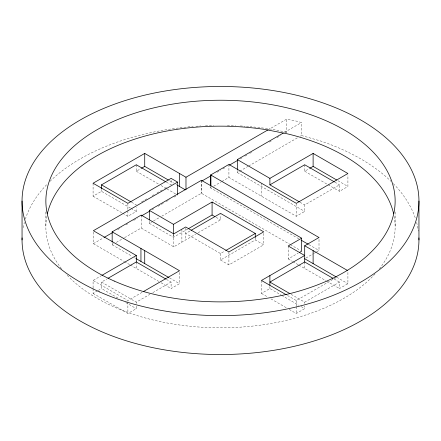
<?xml version="1.0" encoding="UTF-8"?>
<svg xmlns="http://www.w3.org/2000/svg" width="441" height="441" viewBox="0 0 441 441"><rect width="100%" height="100%" fill="white"/><g stroke="black" fill="none" stroke-linecap="round" stroke-linejoin="round"><path stroke-width="0.33" stroke-dasharray="2.21 1.65" d="M93.084 183.23L93.084 196.195L101.502 191.333L130.404 208.02M136.302 164.763L136.302 171.24L140.795 168.649M141.616 201.879L146.925 198.814M152.233 195.749L154.593 194.387M156.952 193.026L162.26 189.961M164.62 188.599L166.979 187.238M267.792 130.001L286.529 119.186L296.446 121.126L301.457 122.559L301.457 135.519L300.271 136.203M122.576 213.224L127.884 216.288L136.302 211.426L136.302 207.54M284.473 132.366L301.457 122.559M93.365 232.071L93.365 243.669L103.448 237.853M117.675 229.634L121.231 227.584M125.977 224.844L128.943 223.129M133.684 220.395L137.239 218.339M152.062 209.784L153.843 208.753M157.994 206.36L163.33 203.279M166.296 201.565L169.851 199.514M174.002 197.116L177.563 195.06M216.917 172.337L220.489 170.276M222.87 168.903L225.246 167.53M240.125 158.942L242.5 157.569M244.882 156.191L247.263 154.819M249.639 153.446L252.02 152.073M269.275 142.112L271.656 140.734M277.009 137.647L280.581 135.585M285.338 132.835L286.529 132.151L286.529 119.186M112.168 242.759L112.168 244.805L113.943 243.779M116.314 242.412L124.015 237.969M124.605 237.627L141.186 228.052L173.743 246.844L195.727 234.154M149.328 221.305L149.328 223.35L152.878 221.299M153.468 220.958L159.388 217.54M161.759 216.178L201.416 193.279L289.759 244.281M213.62 186.234L221.272 181.819M221.856 181.477L228.918 177.398L296.275 216.288L304.698 211.426L304.698 204.944L339.498 184.851L339.498 191.333L347.916 186.471L347.916 174.873M237.341 170.491L237.341 172.541L239.121 171.51M239.717 171.169L248.024 166.367M248.619 166.025L297.895 137.575M93.084 287.956L93.084 280.454L101.375 275.669M149.328 223.35L173.462 237.286L187.723 229.055M118.017 298.088L101.502 288.552L101.502 282.075L106.81 279.01M189.828 231.078L185.7 233.465L220.5 253.553L225.219 250.83M93.084 288.64L93.084 293.414L97.577 290.823M98.139 290.498L101.502 288.552M198.086 232.793L220.5 219.85L220.5 214.668M304.698 164.763L304.698 171.24L309.185 168.649M142.129 292.317L127.884 300.542L93.084 280.454M101.502 282.075L136.302 302.162L149.874 294.334M152.823 292.631L171.108 282.075L171.108 288.552L179.526 283.695L179.526 272.097M93.084 293.414L127.884 313.507L136.302 308.645L136.302 306.054M220.5 253.553L220.5 260.036L255.3 239.943L263.718 244.805L263.718 231.845M220.5 260.036L228.918 264.898L263.718 244.805M288.193 245.973L288.193 258.933L298.149 253.184M305.889 258.051L313.639 253.575M314.24 253.233L316.026 252.197M316.621 251.855L319.008 250.477L319.008 237.512M261.474 280.454L261.474 293.414L269.892 288.552L281.099 295.023M287.427 295.437L296.275 300.542L336.637 277.24M291.126 294.334L304.698 302.162L339.498 282.075L339.498 288.552L347.916 283.695L347.916 270.73M289.197 309.422L296.275 313.507L304.698 308.645L304.698 306.054M286.529 132.151L271.86 129.274A198.45 114.572 0 0 0 252.484 126.87M301.457 135.519L319.725 140.718A198.45 114.572 0 0 1 390.958 181.273M337.889 180.683L347.916 186.471M334.78 182.127L339.498 184.851M304.698 171.24L339.498 191.333M299.974 202.221L304.698 204.944M237.341 172.541L304.698 211.426M298.811 238.818L210.677 187.932L210.677 186.565M308.909 244.645L319.008 250.477M290.354 244.628L300.475 250.471M169.498 180.683L173.627 183.07M175.987 184.432L177.166 185.11M336.709 277.224L347.916 283.695M166.389 182.127L171.108 184.851L171.108 178.373M334.19 279.01L339.498 282.075M136.302 171.24L158.699 184.173M161.059 185.534L166.362 188.594M166.952 188.935L176.973 194.724M216.007 217.259L220.5 219.85M288.193 258.933L292.317 261.315M292.907 261.656L298.21 264.721M298.8 265.058L325.932 280.724M326.522 281.06L339.498 288.552M131.583 202.221L136.302 204.944M130.994 208.361L136.302 211.426M281.689 295.365L298.794 305.238M301.159 306.605L304.698 308.645M93.084 196.195L121.986 212.882M261.474 293.414L267.963 297.162M270.912 298.866L286.837 308.061M112.168 244.805L132.135 256.331M134.488 257.687L135.663 258.371M169.498 277.902L179.526 283.695M166.389 279.346L171.108 282.075M93.365 243.669L123.783 261.232M124.379 261.574L129.742 264.672M130.343 265.019L158.721 281.402M161.081 282.764L171.108 288.552M125.685 302.515L136.302 308.645M395.136 211.972L395.136 226.983M304.698 261.982L304.698 268.464M304.698 302.162L304.698 303.463M296.275 203.323L296.275 216.288M296.275 300.542L296.275 306.004M296.275 306.682L296.275 313.507M269.892 286.611L269.892 288.552M261.474 183.23L261.474 196.195M255.3 237.352L255.3 239.943M228.918 164.438L228.918 177.398M228.918 251.932L228.918 264.898M210.903 186.697L210.903 188.059M201.642 180.446L201.642 193.406M201.416 180.314L201.416 193.279M185.7 228.278L185.7 239.943M181.885 229.188L181.885 242.148M173.743 233.884L173.743 246.844M173.462 234.557L173.462 237.286M141.186 215.087L141.186 228.052M136.302 261.982L136.302 268.464M136.302 302.162L136.302 303.463M127.884 203.323L127.884 210.148M127.884 210.831L127.884 216.288M127.884 301.909L127.884 313.507M101.502 189.387L101.502 191.333M45.864 211.972L45.864 226.983M23.186 227.694A198.45 114.572 0 0 1 24.387 222.413M25.33 219.194A198.45 114.572 0 0 1 47.65 183.654M50.042 181.273A198.45 114.572 0 0 1 187.166 126.997M187.844 126.931A198.45 114.572 0 0 1 193.246 126.457M195.947 126.253A198.45 114.572 0 0 1 200.699 125.944M205.473 125.702A198.45 114.572 0 0 1 213.67 125.437M227.33 125.437A198.45 114.572 0 0 1 235.527 125.702M240.301 125.944A198.45 114.572 0 0 1 245.053 126.253M246.403 126.352A198.45 114.572 0 0 1 251.805 126.804M393.35 183.654A198.45 114.572 0 0 1 415.67 219.194M416.613 222.413A198.45 114.572 0 0 1 418.355 231.09M394.177 216.437A174.636 100.824 0 0 1 379.469 268.718M375.093 273.878A174.636 100.824 0 0 1 220.5 327.806A174.636 100.824 0 0 1 65.907 273.878M61.531 268.718A174.636 100.824 0 0 1 46.823 216.437"/><path stroke-width="0.66" d="M267.792 130.001L185.981 177.238L144.725 153.418L93.084 183.23L127.884 203.323L171.108 178.373L177.563 182.1L177.563 194.376M101.502 188.742L101.502 184.851L136.302 164.763L165.799 181.786M141.357 168.324L144.725 166.384L168.319 180.005M177.563 182.1L93.365 230.709L136.302 255.499L136.302 261.982L165.799 279.01M112.168 242.076L112.168 231.845L141.186 215.087L173.743 233.884L185.7 226.983L228.918 251.932L263.718 231.845L212.082 202.028L173.462 224.326L149.328 210.39L149.328 219.943M149.328 210.39L201.416 180.314L301.666 238.195L301.666 251.155L299.323 252.511M210.677 185.887L210.677 174.967L228.918 164.438L296.275 203.323L347.916 173.511L313.116 153.418L269.892 178.373L237.341 159.576L237.341 169.807M237.341 159.576L283.298 133.039M104.037 237.512L112.339 232.716M141.39 215.941L149.692 211.151M202.044 180.926L210.969 175.772M229.414 165.127L237.743 160.315M101.965 275.327L136.302 255.499M188.318 228.714L212.082 214.993L214.888 216.614M107.99 278.326L136.302 261.982M191.008 230.4L220.5 213.372L255.3 233.465L255.3 237.352M269.892 178.373L269.892 184.851L304.698 164.763L334.19 181.786M309.747 168.324L313.116 166.384L336.709 180.005M143.319 291.633L179.526 270.73L112.168 231.845M225.809 250.488L255.3 233.465M301.666 238.195L288.193 245.973L304.698 255.499L261.474 280.454L286.248 294.753M289.946 293.651L269.892 282.075L304.698 261.982L304.698 245.775L319.008 237.512L210.677 174.967M269.892 184.851L299.384 201.879M301.186 240.191L308.314 244.303M304.698 245.775L347.326 270.388M177.756 185.452L185.391 189.862M304.698 258.74L336.119 276.882M304.698 261.982L333.01 278.326M101.502 184.851L130.994 201.879M136.247 258.707L168.909 277.565M418.95 201.057L418.95 239.943M313.116 153.418L313.116 166.384M313.116 250.637L313.116 263.602M269.892 275.592L269.892 285.31M212.082 202.028L212.082 214.993M210.903 175.099L210.903 186.014M185.981 177.238L185.981 189.52M179.526 173.511L179.526 186.471M173.462 224.326L173.462 233.873M144.725 153.418L144.725 166.384M144.725 250.637L144.725 263.602M140.949 248.459L140.949 261.419M22.05 201.057L22.05 239.943M418.917 237.903A198.45 114.572 0 0 1 220.5 354.52A198.45 114.572 0 0 1 22.083 237.903M47.358 213.819A174.636 100.824 0 0 1 265.697 129.593L287.328 133.832A174.636 100.824 0 0 1 393.642 213.819M99.694 291.953A198.45 114.572 0 0 0 417.252 216.013A198.45 114.572 0 0 0 144.554 95.201A198.45 114.572 0 0 0 99.694 291.953M114.186 281.044A174.636 100.824 0 0 0 393.642 214.216A174.636 100.824 0 0 0 153.672 107.907A174.636 100.824 0 0 0 114.186 281.044"/></g></svg>
